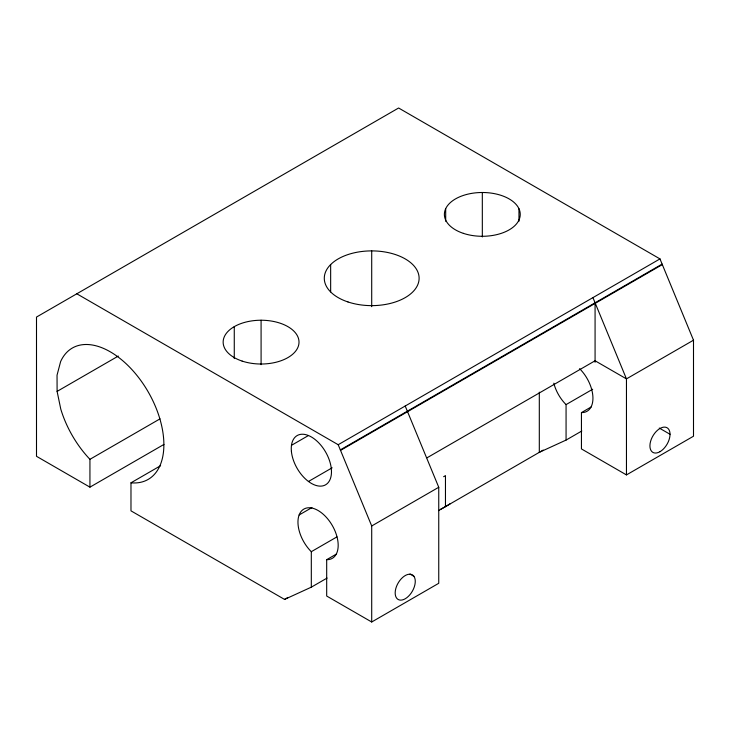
<?xml version="1.0" encoding="UTF-8"?>
<svg xmlns="http://www.w3.org/2000/svg" width="730" height="730" viewBox="0 0 730 730"><rect width="100%" height="100%" fill="white"/><g stroke="black" fill="none" stroke-linecap="round" stroke-linejoin="round"><path stroke-width="1.09" d="M438.548 510.617L543.22 450.072M579.583 368.659A28.443 16.425 60 0 1 592.915 397.074A28.443 16.425 60 0 1 581.445 412.596L581.445 448.923L626.459 474.911L693.5 436.212L693.5 340.189L659.975 258.904L398.607 108.004L36.5 317.066L36.5 456.305L89.936 487.156L89.936 459.316A75.847 43.791 60 0 1 60.782 409.119L57.104 391.389L118.306 356.058M89.936 459.316L160.016 418.856M89.936 487.156L163.967 444.415M327.095 578.06L311.318 587.166L284.554 599.412L130.98 510.854L130.98 482.813L160.591 465.713M291.462 445.337L308.243 435.646M76.814 293.788L338.191 444.716L659.975 258.904M311.318 587.166L311.309 551.688A28.443 16.425 60 0 1 301.526 510.964A28.443 16.425 60 0 1 333.4 527.525A28.443 16.425 60 0 1 326.684 559.673L326.684 596.036L371.707 621.996L371.707 525.974L340.335 449.89L662.119 264.096M340.536 450.383L662.32 264.588M308.471 481.481L332.159 467.802M299.127 514.969L311.947 507.569M427.023 457.801L595.078 360.775L626.459 378.888L693.5 340.189M311.309 551.688L336.941 536.888M539.306 392.156L539.306 452.335L566.069 440.08L566.069 404.602L592.687 389.236M371.707 525.974L438.748 487.266L405.205 406.008M326.684 559.673L336.548 553.979M581.445 412.596L591.3 406.902M566.069 440.08L581.846 430.974M371.707 621.996L438.748 583.288L438.748 487.266M284.554 599.412L288.022 597.414M659.272 428.063L670.04 434.277M410.014 574.063L413.928 576.326A14.226 8.213 -60 0 1 405.223 598.773A14.226 8.213 -60 0 1 396.518 586.391A14.226 8.213 -60 0 1 413.928 576.326M338.191 444.716L340.335 449.89M592.942 297.612L626.459 378.888L626.459 474.911M57.104 391.389L57.04 375.193L60.608 361.615A75.847 43.791 60 0 1 148.007 391.554A75.847 43.791 60 0 1 130.98 482.813M595.078 302.804L595.078 362.29M518.957 208.725L518.957 221.263M482.32 192.501L482.329 236.949M445.692 208.725L445.692 221.263M445.464 506.629L445.464 475.668A104.29 60.216 0 0 1 443.621 476.708M371.707 250.892L371.707 306.673M330.654 264.579L330.654 291.9M261.084 320.224L261.094 364.681M234.266 326.638L234.275 358.558M566.069 404.602A28.443 16.425 60 0 1 553.805 383.186M450.346 503.609A104.29 60.216 0 0 1 440.747 509.184M348 301.964A47.404 27.366 0 0 0 419.111 278.267A47.404 27.366 0 0 0 348 254.56A47.404 27.366 0 0 0 348 301.964M242.123 361.085A37.924 21.891 0 0 0 299.008 342.124A37.924 21.891 0 0 0 242.123 323.162A37.924 21.891 0 0 0 242.123 361.085M463.358 233.354A37.924 21.891 0 0 0 520.244 214.392A37.924 21.891 0 0 0 463.358 195.43A37.924 21.891 0 0 0 463.358 233.354M659.984 451.688A14.226 8.213 -60 0 0 668.689 429.249A14.226 8.213 -60 0 0 651.269 439.305A14.226 8.213 -60 0 0 659.984 451.688M291.398 451.359A28.443 16.425 60 0 0 323.39 485.733A28.443 16.425 60 0 0 319.32 443.438A28.443 16.425 60 0 0 291.398 451.359"/></g></svg>
